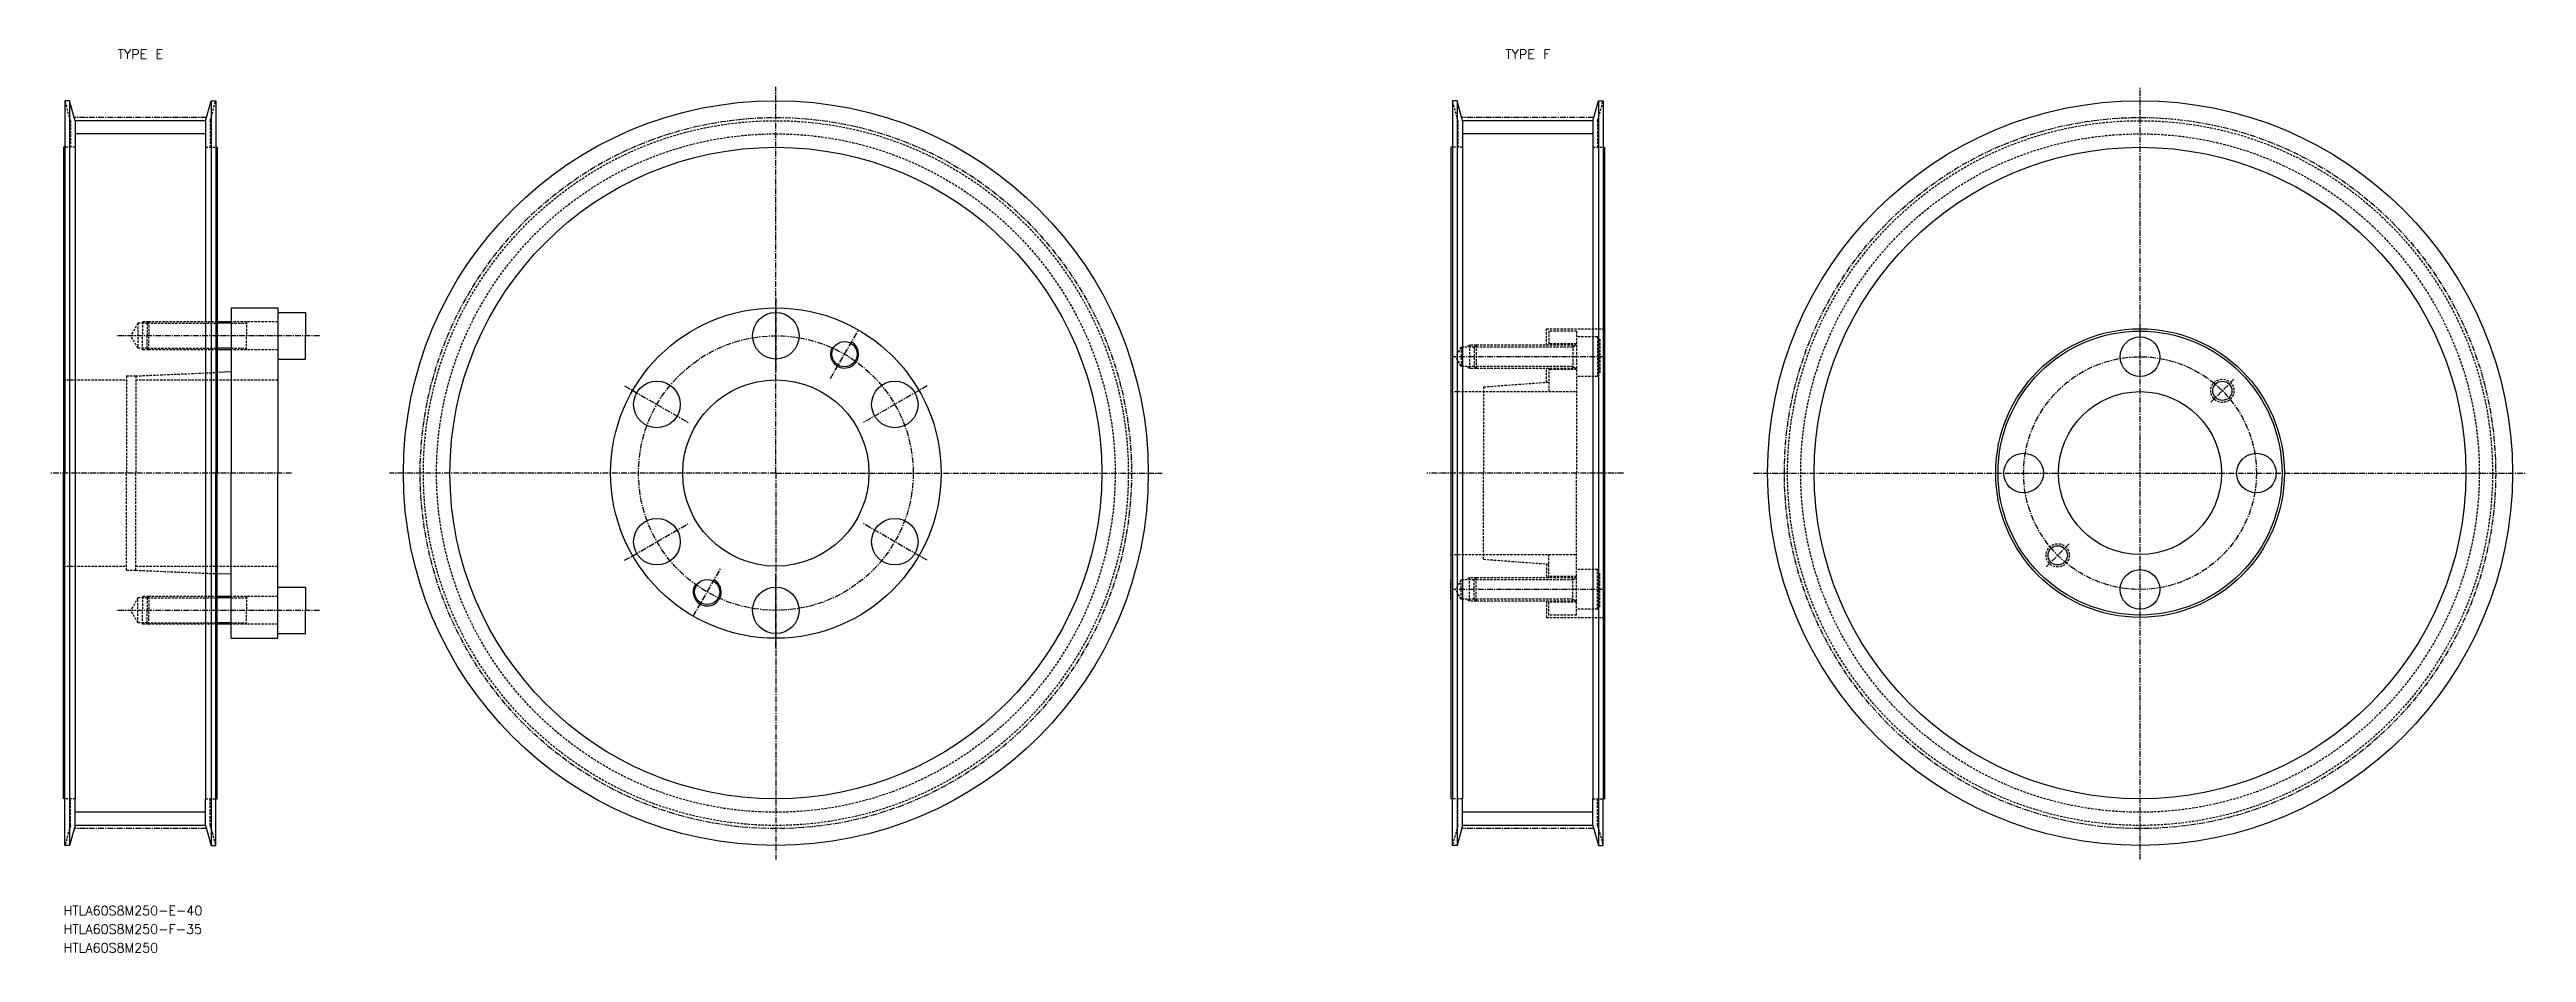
# Model space of a CAD drawing. Extents: x 10695 to 11227, y 12137 to 12331.
import ezdxf
from ezdxf.enums import TextEntityAlignment as Align

# ---------------------------------------------------------------- set-up
doc = ezdxf.new("R2010")
doc.units = 0
doc.linetypes.add('CENTER', pattern=[2, 1.25, -0.25, 0.25, -0.25])
doc.linetypes.add('DASHED', pattern=[0.75, 0.5, -0.25])
doc.layers.get('0').update_dxf_attribs({"linetype": 'CONTINUOUS'})
doc.layers.add('CENTER', color=1, linetype='CENTER')
doc.styles.add('MISUMI', font='txt.shx')

msp = doc.modelspace()

# ---------------------------------------------------------------- linework, layer by layer
at = {"color": 7, "linetype": 'CONTINUOUS'}
for p, q in [((10698.75, 12319.68), (10698.75, 12309.68)), ((10699.75, 12319.68), (10698.75, 12319.68)), ((10699.75, 12319.68), (10699.75, 12159.68)), ((10700.95, 12315.39), (10699.75, 12319.68)), ((10728.95, 12315.39), (10730.15, 12319.68)), ((10730.15, 12319.68), (10730.15, 12159.68)), ((10730.15, 12319.68), (10731.15, 12319.68)), ((10731.15, 12319.68), (10731.15, 12309.68)), ((10996.75, 12319.68), (10996.75, 12309.68)), ((10997.75, 12319.68), (10996.75, 12319.68)), ((10997.75, 12319.68), (10997.75, 12159.68)), ((10998.95, 12315.39), (10997.75, 12319.68)), ((11026.95, 12315.39), (11028.15, 12319.68)), ((11028.15, 12319.68), (11028.15, 12159.68)), ((11028.15, 12319.68), (11029.15, 12319.68)), ((11029.15, 12319.68), (11029.15, 12309.68)), ((10728.95, 12315.39), (10700.95, 12315.39)), ((10700.95, 12315.39), (10700.95, 12309.68)), ((10728.95, 12315.39), (10728.95, 12309.68)), ((11026.95, 12315.39), (10998.95, 12315.39)), ((10998.95, 12315.39), (10998.95, 12309.68)), ((11026.95, 12315.39), (11026.95, 12309.68)), ((10698.45, 12309.68), (10698.45, 12239.68)), ((10698.75, 12309.68), (10698.45, 12309.68)), ((10698.75, 12309.68), (10698.75, 12239.68)), ((10700.95, 12309.68), (10700.95, 12169.68)), ((10728.95, 12309.68), (10728.95, 12169.68)), ((10731.15, 12309.68), (10731.15, 12239.68)), ((10731.15, 12309.68), (10731.45, 12309.68)), ((10731.45, 12309.68), (10731.45, 12272.18)), ((10996.45, 12309.68), (10996.45, 12169.68)), ((10996.75, 12309.68), (10996.45, 12309.68)), ((10996.75, 12309.68), (10996.75, 12169.68)), ((10998.95, 12309.68), (10998.95, 12169.68)), ((11026.95, 12309.68), (11026.95, 12169.68)), ((11029.15, 12309.68), (11029.15, 12169.68)), ((11029.15, 12309.68), (11029.45, 12309.68)), ((11029.45, 12309.68), (11029.45, 12169.68)), ((10734.45, 12275.18), (10744.45, 12275.18)), ((10734.45, 12275.18), (10734.45, 12272.18)), ((10744.45, 12275.18), (10744.45, 12274.18)), ((10744.45, 12274.18), (10744.45, 12264.18)), ((10744.45, 12274.18), (10750.45, 12274.18)), ((10750.45, 12274.18), (10750.45, 12269.18)), ((10731.45, 12272.18), (10731.45, 12266.18)), ((10734.45, 12272.18), (10731.45, 12272.18)), ((10734.45, 12272.18), (10734.45, 12266.18)), ((10750.45, 12264.18), (10750.45, 12269.18)), ((10731.45, 12266.18), (10731.45, 12261.3)), ((10734.45, 12266.18), (10731.45, 12266.18)), ((10734.45, 12266.18), (10734.45, 12261.43)), ((10744.45, 12264.18), (10744.45, 12239.68)), ((10744.45, 12264.18), (10750.45, 12264.18)), ((10734.45, 12261.43), (10731.45, 12261.3)), ((10731.45, 12261.3), (10731.45, 12239.68)), ((10734.45, 12261.43), (10734.45, 12239.68)), ((10698.45, 12169.68), (10698.45, 12239.68)), ((10698.75, 12169.68), (10698.75, 12239.68)), ((10731.15, 12169.68), (10731.15, 12239.68)), ((10731.45, 12218.06), (10731.45, 12239.68)), ((10734.45, 12217.93), (10734.45, 12239.68)), ((10744.45, 12215.18), (10744.45, 12239.68)), ((10734.45, 12217.93), (10731.45, 12218.06)), ((10731.45, 12213.18), (10731.45, 12218.06)), ((10734.45, 12213.18), (10734.45, 12217.93)), ((10744.45, 12215.18), (10750.45, 12215.18)), ((10744.45, 12205.18), (10744.45, 12215.18)), ((10750.45, 12215.18), (10750.45, 12210.18)), ((10731.45, 12207.18), (10731.45, 12213.18)), ((10734.45, 12213.18), (10731.45, 12213.18)), ((10734.45, 12207.18), (10734.45, 12213.18)), ((10750.45, 12205.18), (10750.45, 12210.18)), ((10731.45, 12169.68), (10731.45, 12207.18)), ((10734.45, 12207.18), (10731.45, 12207.18)), ((10734.45, 12204.18), (10734.45, 12207.18)), ((10734.45, 12204.18), (10744.45, 12204.18)), ((10744.45, 12205.18), (10750.45, 12205.18)), ((10744.45, 12204.18), (10744.45, 12205.18)), ((10698.75, 12169.68), (10698.45, 12169.68)), ((10698.75, 12159.68), (10698.75, 12169.68)), ((10700.95, 12163.97), (10700.95, 12169.68)), ((10728.95, 12163.97), (10728.95, 12169.68)), ((10731.15, 12159.68), (10731.15, 12169.68)), ((10731.15, 12169.68), (10731.45, 12169.68)), ((10996.75, 12169.68), (10996.45, 12169.68)), ((10996.75, 12159.68), (10996.75, 12169.68)), ((10998.95, 12163.97), (10998.95, 12169.68)), ((11026.95, 12163.97), (11026.95, 12169.68)), ((11029.15, 12159.68), (11029.15, 12169.68)), ((11029.15, 12169.68), (11029.45, 12169.68)), ((10700.95, 12163.97), (10699.75, 12159.68)), ((10728.95, 12163.97), (10700.95, 12163.97)), ((10728.95, 12163.97), (10730.15, 12159.68)), ((10998.95, 12163.97), (10997.75, 12159.68)), ((11026.95, 12163.97), (10998.95, 12163.97)), ((11026.95, 12163.97), (11028.15, 12159.68)), ((10699.75, 12159.68), (10698.75, 12159.68)), ((10730.15, 12159.68), (10731.15, 12159.68)), ((10997.75, 12159.68), (10996.75, 12159.68)), ((11028.15, 12159.68), (11029.15, 12159.68))]:
    msp.add_line(p, q, dxfattribs=at)
at = {"color": 3, "linetype": 'DASHED'}
for p, q in [((10699.95, 12315.39), (10698.75, 12319.68)), ((10729.95, 12315.39), (10731.15, 12319.68)), ((10997.95, 12315.39), (10996.75, 12319.68)), ((11027.95, 12315.39), (11029.15, 12319.68)), ((10699.95, 12315.39), (10699.95, 12309.68)), ((10729.95, 12315.39), (10729.95, 12309.68)), ((10997.95, 12315.39), (10997.95, 12309.68)), ((11027.95, 12315.39), (11027.95, 12309.68)), ((10700.95, 12309.68), (10698.75, 12309.68)), ((10728.95, 12309.68), (10731.15, 12309.68)), ((10998.95, 12309.68), (10996.75, 12309.68)), ((11026.95, 12309.68), (11029.15, 12309.68)), ((10714.45, 12271.88), (10712.89, 12269.18)), ((10714.45, 12266.48), (10712.89, 12269.18)), ((10714.45, 12271.88), (10714.45, 12266.48)), ((10716.45, 12271.88), (10714.45, 12271.88)), ((10715.45, 12272.18), (10715.45, 12269.18)), ((10716.75, 12272.18), (10715.45, 12272.18)), ((10715.45, 12266.18), (10715.45, 12269.18)), ((10716.75, 12272.18), (10716.45, 12271.88)), ((10716.45, 12271.88), (10731.45, 12271.88)), ((10716.45, 12271.88), (10716.45, 12269.18)), ((10716.45, 12266.48), (10716.45, 12269.18)), ((10731.45, 12272.18), (10716.75, 12272.18)), ((10716.75, 12272.18), (10716.75, 12269.18)), ((10716.75, 12266.18), (10716.75, 12269.18)), ((10744.45, 12272.18), (10734.45, 12272.18)), ((10734.45, 12271.88), (10737.78, 12271.88)), ((10737.78, 12272.18), (10737.78, 12269.18)), ((10737.78, 12266.18), (10737.78, 12269.18)), ((11016.95, 12270.68), (11029.45, 12270.68)), ((11016.95, 12267.18), (11016.95, 12270.68)), ((11023.45, 12270.18), (11017.45, 12270.18)), ((11017.45, 12270.18), (11017.45, 12267.18)), ((11023.45, 12270.18), (11023.45, 12239.68)), ((11027.95, 12268.93), (11023.45, 12268.93)), ((11027.95, 12268.93), (11027.95, 12260.43)), ((11027.95, 12268.93), (11028.45, 12268.43)), ((11028.45, 12268.43), (11028.45, 12260.93)), ((10716.45, 12266.48), (10714.45, 12266.48)), ((10716.75, 12266.18), (10715.45, 12266.18)), ((10716.45, 12266.48), (10731.45, 12266.48)), ((10716.75, 12266.18), (10716.45, 12266.48)), ((10731.45, 12266.18), (10716.75, 12266.18)), ((10734.45, 12266.48), (10737.78, 12266.48)), ((10744.45, 12266.18), (10734.45, 12266.18)), ((10998.64, 12266.74), (10997.45, 12264.68)), ((10998.64, 12262.61), (10997.45, 12264.68)), ((11001.45, 12266.74), (10998.64, 12266.74)), ((10998.64, 12266.74), (10998.64, 12262.61)), ((11001.45, 12262.61), (10998.64, 12262.61)), ((11000.45, 12267.18), (10999.7, 12266.74)), ((11000.45, 12262.18), (10999.7, 12262.61)), ((11001.88, 12267.18), (11000.45, 12267.18)), ((11000.45, 12267.18), (11000.45, 12262.18)), ((11001.88, 12267.18), (11001.45, 12266.74)), ((11022.65, 12266.74), (11001.45, 12266.74)), ((11001.45, 12266.74), (11001.45, 12262.61)), ((11022.65, 12262.61), (11001.45, 12262.61)), ((11001.88, 12262.18), (11001.45, 12262.61)), ((11023.45, 12267.18), (11001.88, 12267.18)), ((11001.88, 12267.18), (11001.88, 12262.18)), ((11023.45, 12267.43), (11017.45, 12267.43)), ((11022.65, 12267.18), (11022.65, 12262.18)), ((11022.65, 12266.74), (11023.4, 12267.18)), ((11022.65, 12262.61), (11023.4, 12262.18)), ((10698.45, 12259.68), (10711.95, 12259.68)), ((10711.95, 12260.55), (10711.95, 12239.68)), ((10711.95, 12260.55), (10713.95, 12260.55)), ((10713.95, 12260.55), (10731.45, 12261.3)), ((10713.95, 12260.55), (10713.95, 12239.68)), ((10713.95, 12259.68), (10744.45, 12259.68)), ((11001.88, 12262.18), (11000.45, 12262.18)), ((11023.45, 12262.18), (11001.88, 12262.18)), ((11003.45, 12258.2), (11017.45, 12259.23)), ((11003.45, 12258.2), (11003.45, 12239.68)), ((11016.95, 12259.19), (11016.95, 12262.18)), ((11017.45, 12262.18), (11017.45, 12257.18)), ((11023.45, 12261.93), (11017.45, 12261.93)), ((11027.95, 12260.43), (11023.45, 12260.43)), ((11027.95, 12260.43), (11028.45, 12260.93)), ((10996.45, 12257.18), (11023.45, 12257.18)), ((10711.95, 12218.8), (10711.95, 12239.68)), ((10713.95, 12218.8), (10713.95, 12239.68)), ((11003.45, 12221.15), (11003.45, 12239.68)), ((11023.45, 12209.18), (11023.45, 12239.68)), ((10996.45, 12222.18), (11023.45, 12222.18)), ((11003.45, 12221.15), (11017.45, 12220.13)), ((11016.95, 12220.16), (11016.95, 12217.18)), ((11017.45, 12217.18), (11017.45, 12222.18)), ((10698.45, 12219.68), (10711.95, 12219.68)), ((10711.95, 12218.8), (10713.95, 12218.8)), ((10713.95, 12219.68), (10744.45, 12219.68)), ((10713.95, 12218.8), (10731.45, 12218.06)), ((10996.45, 12212.61), (10996.45, 12216.74)), ((10998.64, 12216.74), (10997.45, 12214.68)), ((10998.64, 12212.61), (10998.64, 12216.74)), ((11001.45, 12216.74), (10998.64, 12216.74)), ((11000.45, 12217.18), (10999.7, 12216.74)), ((11001.88, 12217.18), (11000.45, 12217.18)), ((11000.45, 12212.18), (11000.45, 12217.18)), ((11001.88, 12217.18), (11001.45, 12216.74)), ((11022.65, 12216.74), (11001.45, 12216.74)), ((11001.45, 12212.61), (11001.45, 12216.74)), ((11023.45, 12217.18), (11001.88, 12217.18)), ((11001.88, 12212.18), (11001.88, 12217.18)), ((11023.45, 12217.43), (11017.45, 12217.43)), ((11022.65, 12212.18), (11022.65, 12217.18)), ((11022.65, 12216.74), (11023.4, 12217.18)), ((11027.95, 12218.93), (11023.45, 12218.93)), ((11027.95, 12210.43), (11027.95, 12218.93)), ((11027.95, 12218.93), (11028.45, 12218.43)), ((11028.45, 12210.93), (11028.45, 12218.43)), ((10714.45, 12212.88), (10712.89, 12210.18)), ((10714.45, 12207.48), (10712.89, 12210.18)), ((10714.45, 12207.48), (10714.45, 12212.88)), ((10716.45, 12212.88), (10714.45, 12212.88)), ((10715.45, 12213.18), (10715.45, 12210.18)), ((10716.75, 12213.18), (10715.45, 12213.18)), ((10715.45, 12207.18), (10715.45, 12210.18)), ((10716.75, 12213.18), (10716.45, 12212.88)), ((10716.45, 12212.88), (10731.45, 12212.88)), ((10716.45, 12212.88), (10716.45, 12210.18)), ((10716.45, 12207.48), (10716.45, 12210.18)), ((10731.45, 12213.18), (10716.75, 12213.18)), ((10716.75, 12213.18), (10716.75, 12210.18)), ((10716.75, 12207.18), (10716.75, 12210.18)), ((10744.45, 12213.18), (10734.45, 12213.18)), ((10734.45, 12212.88), (10737.78, 12212.88)), ((10737.78, 12213.18), (10737.78, 12210.18)), ((10737.78, 12207.18), (10737.78, 12210.18)), ((10998.64, 12212.61), (10997.45, 12214.68)), ((11001.45, 12212.61), (10998.64, 12212.61)), ((11000.45, 12212.18), (10999.7, 12212.61)), ((11001.88, 12212.18), (11000.45, 12212.18)), ((11022.65, 12212.61), (11001.45, 12212.61)), ((11001.88, 12212.18), (11001.45, 12212.61)), ((11023.45, 12212.18), (11001.88, 12212.18)), ((11016.95, 12212.18), (11016.95, 12208.68)), ((11017.45, 12209.18), (11017.45, 12212.18)), ((11023.45, 12211.93), (11017.45, 12211.93)), ((11022.65, 12212.61), (11023.4, 12212.18)), ((11027.95, 12210.43), (11023.45, 12210.43)), ((11027.95, 12210.43), (11028.45, 12210.93)), ((10716.45, 12207.48), (10714.45, 12207.48)), ((10716.75, 12207.18), (10715.45, 12207.18)), ((10716.45, 12207.48), (10731.45, 12207.48)), ((10716.75, 12207.18), (10716.45, 12207.48)), ((10731.45, 12207.18), (10716.75, 12207.18)), ((10734.45, 12207.48), (10737.78, 12207.48)), ((10744.45, 12207.18), (10734.45, 12207.18)), ((11016.95, 12208.68), (11029.45, 12208.68)), ((11023.45, 12209.18), (11017.45, 12209.18)), ((10700.95, 12169.68), (10698.75, 12169.68)), ((10699.95, 12163.97), (10699.95, 12169.68)), ((10728.95, 12169.68), (10731.15, 12169.68)), ((10729.95, 12163.97), (10729.95, 12169.68)), ((10998.95, 12169.68), (10996.75, 12169.68)), ((10997.95, 12163.97), (10997.95, 12169.68)), ((11026.95, 12169.68), (11029.15, 12169.68)), ((11027.95, 12163.97), (11027.95, 12169.68)), ((10699.95, 12163.97), (10698.75, 12159.68)), ((10729.95, 12163.97), (10731.15, 12159.68)), ((10997.95, 12163.97), (10996.75, 12159.68)), ((11027.95, 12163.97), (11029.15, 12159.68))]:
    msp.add_line(p, q, dxfattribs=at)
at = {"color": 3, "linetype": 'CONTINUOUS'}
for p, q in [((10728.95, 12312.56), (10700.95, 12312.56)), ((11026.95, 12312.56), (10998.95, 12312.56)), ((10728.95, 12166.8), (10700.95, 12166.8)), ((11026.95, 12166.8), (10998.95, 12166.8))]:
    msp.add_line(p, q, dxfattribs=at)
at = {"color": 3}
for p, q in [((10734.45, 12271.88), (10731.45, 12271.88)), ((10734.45, 12266.48), (10731.45, 12266.48)), ((10734.45, 12212.88), (10731.45, 12212.88)), ((10734.45, 12207.48), (10731.45, 12207.48))]:
    msp.add_line(p, q, dxfattribs=at)
at = {"color": 7, "linetype": 'CONTINUOUS'}
for centre, radius in [((10851.45, 12239.68), 80), ((11144.45, 12239.68), 80), ((10851.45, 12239.68), 70), ((11144.45, 12239.68), 70), ((10851.45, 12239.68), 35.5), ((10851.45, 12239.68), 35.5), ((10851.45, 12269.18), 5), ((10866.2, 12265.23), 2.7), ((11144.45, 12239.68), 31), ((11144.45, 12239.68), 30.5), ((11144.45, 12264.68), 4.25), ((10825.9, 12254.43), 5), ((10851.45, 12239.68), 20), ((10877, 12254.43), 5), ((11162.13, 12257.36), 2.07), ((11144.45, 12239.68), 17.5), ((11119.45, 12239.68), 4.25), ((11169.45, 12239.68), 4.25), ((10825.9, 12224.93), 5), ((10877, 12224.93), 5), ((11126.77, 12222), 2.07), ((10836.7, 12214.13), 2.7), ((10851.45, 12210.18), 5), ((11144.45, 12214.68), 4.25)]:
    msp.add_circle(centre, radius, dxfattribs=at)
at = {"color": 3, "linetype": 'DASHED'}
for centre, radius in [((10851.45, 12239.68), 75.71), ((10851.45, 12239.68), 72.88), ((11144.45, 12239.68), 75.71), ((11144.45, 12239.68), 72.88), ((11162.13, 12257.36), 2.5), ((11126.77, 12222), 2.5)]:
    msp.add_circle(centre, radius, dxfattribs=at)
at = {"color": 3}
for centre in [(10866.2, 12265.23), (10836.7, 12214.13)]:
    msp.add_arc(centre, 3, 150, 62, dxfattribs=at)
at = {"layer": 'CENTER', "color": 1, "linetype": 'CENTER'}
for p, q in [((10851.45, 12239.68), (10851.45, 12322.68)), ((11144.45, 12156.68), (11144.45, 12322.68)), ((10729.14, 12316.07), (10700.76, 12316.07)), ((11027.14, 12316.07), (10998.76, 12316.07)), ((10851.45, 12277.18), (10851.45, 12261.18)), ((10753.45, 12269.18), (10709.89, 12269.18)), ((10863.2, 12260.03), (10869.2, 12270.42)), ((11029.45, 12264.68), (10996.81, 12264.68)), ((10818.97, 12258.43), (10832.83, 12250.43)), ((10883.93, 12258.43), (10870.07, 12250.43)), ((11159.65, 12254.88), (11164.6, 12259.83)), ((10747.45, 12239.68), (10695.45, 12239.68)), ((10851.45, 12239.68), (10768.45, 12239.68)), ((10851.45, 12239.68), (10934.45, 12239.68)), ((10851.45, 12239.68), (10851.45, 12156.68)), ((11033.49, 12239.68), (10991.27, 12239.68)), ((11061.45, 12239.68), (11227.45, 12239.68)), ((10818.97, 12220.93), (10832.83, 12228.93)), ((10883.93, 12220.93), (10870.07, 12228.93)), ((11129.25, 12224.47), (11124.3, 12219.53)), ((10833.7, 12208.93), (10839.7, 12219.33)), ((10851.45, 12202.18), (10851.45, 12218.18)), ((10753.45, 12210.18), (10709.89, 12210.18)), ((11029.45, 12214.68), (10996.81, 12214.68)), ((10729.14, 12163.28), (10700.76, 12163.28)), ((11027.14, 12163.28), (10998.76, 12163.28))]:
    msp.add_line(p, q, dxfattribs=at)
for centre, radius in [((10851.45, 12239.68), 76.39), ((11144.45, 12239.68), 76.39), ((10851.45, 12239.68), 29.5), ((11144.45, 12239.68), 25)]:
    msp.add_circle(centre, radius, dxfattribs=at)

# ---------------------------------------------------------------- texts
at = {"color": 7, "linetype": 'CONTINUOUS', "style": 'MISUMI'}
for s, p in [('TYPE E', (10714.95, 12329.68)), ('TYPE F', (11012.95, 12329.68))]:
    msp.add_text(s, height=2, dxfattribs=at).set_placement(p, align=Align.MIDDLE_CENTER)
for s, p in [('HTLA60S8M250-E-40', (10698.45, 12144.68)), ('HTLA60S8M250-F-35', (10698.45, 12140.68)), ('HTLA60S8M250', (10698.45, 12136.68))]:
    msp.add_text(s, height=2, dxfattribs=at).set_placement(p)

doc.saveas('drawing.dxf')
